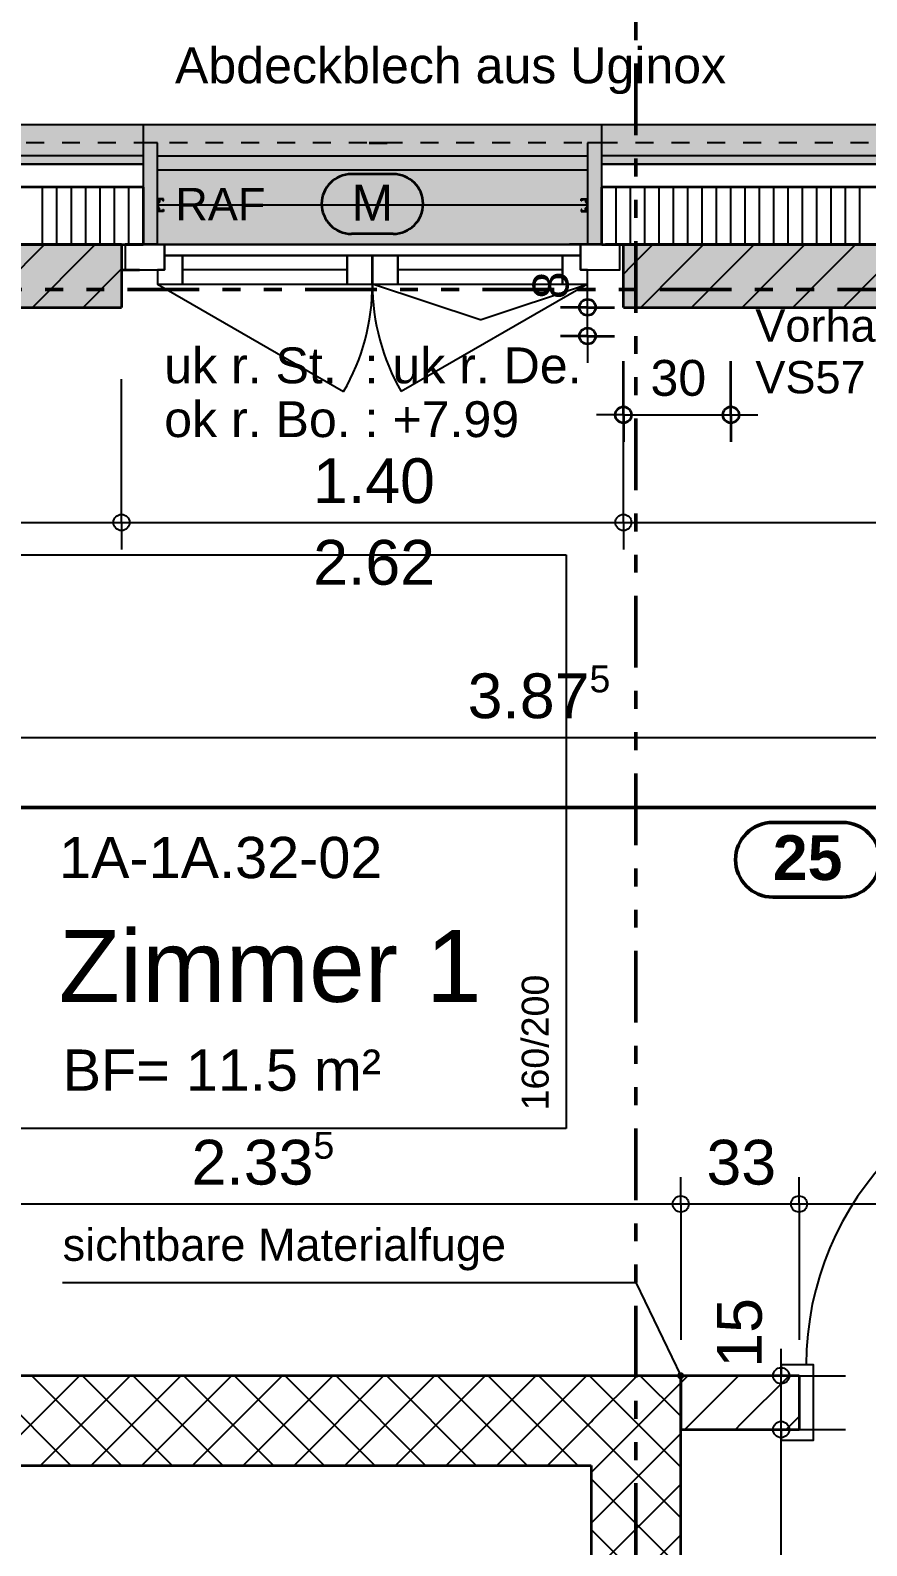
# Model space of a CAD drawing. Header units: centimetres. Extents: x 0.3 to 84.3, y 0.3 to 59.7.
# Drawn here: x 49.13 to 53.79, y 41.04 to 49.5 of the extents above; entities that cross this region are included whole.
import ezdxf

# ---------------------------------------------------------------- set-up
doc = ezdxf.new("R2010")
doc.units = ezdxf.units.CM
for name, pattern in [('AUSGEZOGEN', [0]), ('LINIE_17', [0.05, 0, -0.05]), ('LINIE_23', [0.79, 0.4, -0.13, 0, -0.13, 0, -0.13]), ('PHANTOM', [63.5, 31.75, -6.35, 6.35, -6.35, 6.35, -6.35]), ('PUNKT', [6.35, 0, -6.35]), ('RAND', [44.45, 12.7, -6.35, 12.7, -6.35, 0, -6.35]), ('STRICHPUNKT', [25.4, 12.7, -6.35, 0, -6.35]), ('VERDECKT', [9.525, 6.35, -3.175])]:
    doc.linetypes.add(name, pattern=pattern)
for name, color, linetype, lineweight in [('Allgemein', 7, 'AUSGEZOGEN', 35), ('Bauachsen grob', 7, 'RAND', 25), ('Daemmung', 7, 'AUSGEZOGEN', 35), ('Fenster', 7, 'AUSGEZOGEN', 35), ('Fuellflaeche tragende Wände MW', 7, 'AUSGEZOGEN', 25), ('Holz Fassadenverkleidung', 7, 'AUSGEZOGEN', 35), ('Holzgelaender', 7, 'AUSGEZOGEN', 50), ('Konstruktion oben', 7, 'VERDECKT', 25), ('Oeffnungsrichtung Fenster', 7, 'AUSGEZOGEN', 25), ('Raumbezeichnung', 7, 'AUSGEZOGEN', 35), ('Rolladen', 7, 'AUSGEZOGEN', 25), ('Schnittbegrenzung', 7, 'AUSGEZOGEN', 25), ('Spengler', 7, 'AUSGEZOGEN', 35), ('Text Koten', 7, 'AUSGEZOGEN', 50), ('Text Werkplan Ausfuehrung', 7, 'AUSGEZOGEN', 50), ('Tuerzarge', 7, 'AUSGEZOGEN', 25), ('Unterkonstruktion', 7, 'AUSGEZOGEN', 35), ('Vorhangbrett', 7, 'AUSGEZOGEN', 25), ('Wand Beton bewehrt', 7, 'AUSGEZOGEN', 35), ('Wand Mauerwerk tragend', 7, 'AUSGEZOGEN', 35), ('Werkplan- Ausfuehrungsmasse', 7, 'AUSGEZOGEN', 25)]:
    doc.layers.add(name, color=color, linetype=linetype, lineweight=lineweight)
doc.layers.add('Elektro Text', color=7, linetype='AUSGEZOGEN', lineweight=35, true_color=0x656565)
doc.layers.add('Moebel', color=7, linetype='AUSGEZOGEN', lineweight=25, true_color=0xababab)
doc.styles.add('ARIAL', font='ARIAL.TTF')

msp = doc.modelspace()

# ---------------------------------------------------------------- hatches: boundary and pattern name
at = {"layer": 'Allgemein', "linetype": 'AUSGEZOGEN', "lineweight": 25}
for points in [[(49.756, 48.6197), (49.756, 48.2997), (49.836, 48.2997), (49.836, 48.6197), (49.836, 48.6997), (49.836, 48.7477), (49.836, 48.7957), (49.836, 48.8677), (49.756, 48.8677), (49.756, 48.7957), (49.756, 48.7477), (49.756, 48.6997)], [(52.236, 48.6197), (52.236, 48.2997), (52.316, 48.2997), (52.316, 48.6197), (52.316, 48.6997), (52.316, 48.7477), (52.316, 48.7957), (52.316, 48.8677), (52.236, 48.8677), (52.236, 48.7957), (52.236, 48.7477), (52.236, 48.6997)]]:
    msp.add_hatch(color=32, dxfattribs=at).paths.add_polyline_path(points)
h = msp.add_hatch(color=32, dxfattribs=at)
h.paths.add_polyline_path([(52.316, 48.7477), (58.356, 48.7477), (58.356, 48.7957), (52.316, 48.7957)])
h.paths.add_polyline_path([(48.086, 48.7477), (49.756, 48.7477), (49.756, 48.7957), (48.086, 48.7957)])
h.paths.add_polyline_path([(60.916, 48.7477), (63.932, 48.7477), (63.932, 48.7957), (60.916, 48.7957)])
at = {"layer": 'Fuellflaeche tragende Wände MW', "linetype": 'AUSGEZOGEN', "lineweight": 25}
for points in [[(48.086, 48.2997), (48.086, 47.9497), (49.636, 47.9497), (49.636, 48.2997)], [(52.436, 48.2997), (52.436, 47.9497), (58.236, 47.9497), (58.236, 48.2997)]]:
    msp.add_hatch(color=254, dxfattribs=at).paths.add_polyline_path(points)
at = {"layer": 'Holzgelaender', "linetype": 'AUSGEZOGEN', "lineweight": 25, "true_color": 0xf1f1f1}
msp.add_hatch(color=7, dxfattribs=at).paths.add_polyline_path([(49.836, 48.7157), (52.236, 48.7157), (52.236, 48.7957), (49.836, 48.7957)])
at = {"layer": 'Spengler', "linetype": 'AUSGEZOGEN', "lineweight": 25, "true_color": 0xfafafa}
for points in [[(49.756, 48.9677), (45.916, 48.9677), (45.916, 48.7957), (49.756, 48.7957)], [(49.756, 48.9677), (49.756, 48.8677), (49.836, 48.8677), (49.836, 48.2997), (52.236, 48.2997), (52.236, 48.8677), (52.316, 48.8677), (52.316, 48.9677)], [(58.356, 48.9677), (52.316, 48.9677), (52.316, 48.7957), (58.356, 48.7957)]]:
    msp.add_hatch(color=7, dxfattribs=at).paths.add_polyline_path(points)
at = {"layer": 'Text Werkplan Ausfuehrung', "linetype": 'AUSGEZOGEN', "lineweight": 25}
for points in [[(52.7572, 42.0046), (52.7437, 41.9981), (52.7411, 41.9909)], [(52.7572, 42.0046), (52.7411, 41.9909), (52.7644, 42.0021)], [(52.7644, 42.0021), (52.7411, 41.9909), (52.7425, 41.9832)], [(52.7644, 42.0021), (52.7425, 41.9832), (52.7695, 41.9962)], [(52.7695, 41.9962), (52.7425, 41.9832), (52.7476, 41.9774)], [(52.7437, 41.9981), (52.7572, 42.0046), (52.7495, 42.0033)], [(52.7695, 41.9962), (52.7476, 41.9774), (52.7709, 41.9886)], [(52.7709, 41.9886), (52.7476, 41.9774), (52.7548, 41.9749)], [(52.7709, 41.9886), (52.7548, 41.9749), (52.7683, 41.9814)], [(52.7683, 41.9814), (52.7548, 41.9749), (52.7625, 41.9762)]]:
    msp.add_hatch(color=7, dxfattribs=at).paths.add_polyline_path(points)

# ---------------------------------------------------------------- linework, layer by layer
at = {"layer": 'Allgemein', "color": 7, "linetype": 'AUSGEZOGEN', "lineweight": 25}
for p, q in [((49.836, 48.8677), (49.756, 48.8677)), ((49.756, 48.8677), (49.756, 48.7957)), ((49.836, 48.7957), (49.836, 48.8677)), ((52.316, 48.8677), (52.236, 48.8677)), ((52.236, 48.8677), (52.236, 48.7957)), ((52.316, 48.7957), (52.316, 48.8677)), ((49.756, 48.7957), (48.086, 48.7957)), ((49.836, 48.7477), (49.836, 48.7957)), ((52.236, 48.7957), (52.236, 48.7477)), ((58.356, 48.7957), (52.316, 48.7957)), ((48.086, 48.7477), (49.756, 48.7477)), ((49.756, 48.7477), (49.756, 48.6997)), ((49.756, 48.6997), (49.756, 48.6197)), ((49.836, 48.6997), (49.836, 48.7477)), ((49.836, 48.6197), (49.836, 48.6997)), ((52.236, 48.7477), (52.236, 48.6997)), ((52.236, 48.6997), (52.236, 48.6197)), ((52.316, 48.6997), (52.316, 48.7477)), ((52.316, 48.7477), (58.356, 48.7477)), ((52.316, 48.6197), (52.316, 48.6997)), ((49.756, 48.6197), (49.756, 48.2997)), ((49.836, 48.2997), (49.836, 48.6197)), ((52.236, 48.6197), (52.236, 48.2997)), ((52.316, 48.2997), (52.316, 48.6197)), ((49.756, 48.2997), (49.836, 48.2997)), ((52.236, 48.2997), (52.316, 48.2997))]:
    msp.add_line(p, q, dxfattribs=at)
at = {"layer": 'Bauachsen grob', "color": 32, "linetype": 'LINIE_23', "lineweight": 50, "true_color": 0xc36e14}
for p, q in [((52.506, 1.3897), (52.506, 58.1)), ((22.94, 48.0497), (73.132, 48.0497))]:
    msp.add_line(p, q, dxfattribs=at)
at = {"layer": 'Daemmung', "color": 7, "linetype": 'AUSGEZOGEN', "lineweight": 35}
for p, q in [((49.756, 48.6197), (48.086, 48.6197)), ((49.756, 48.6197), (49.756, 48.2997)), ((52.316, 48.2997), (52.316, 48.6197)), ((58.356, 48.6197), (52.316, 48.6197)), ((48.086, 48.2997), (49.636, 48.2997)), ((49.636, 48.2997), (49.756, 48.2997)), ((52.316, 48.2997), (52.436, 48.2997)), ((52.436, 48.2997), (58.236, 48.2997))]:
    msp.add_line(p, q, dxfattribs=at)
at = {"layer": 'Daemmung', "color": 7, "linetype": 'AUSGEZOGEN', "lineweight": 25}
for points in [[(49.196, 48.2997), (49.196, 48.2997), (49.196, 48.2997), (49.196, 48.2997), (49.196, 48.2997), (49.196, 48.6197), (49.196, 48.6197)], [(49.276, 48.2997), (49.276, 48.2997), (49.276, 48.2997), (49.276, 48.2997), (49.276, 48.2997), (49.276, 48.6197), (49.276, 48.6197)], [(49.356, 48.2997), (49.356, 48.2997), (49.356, 48.2997), (49.356, 48.2997), (49.356, 48.2997), (49.356, 48.6197), (49.356, 48.6197)], [(49.436, 48.2997), (49.436, 48.2997), (49.436, 48.2997), (49.436, 48.2997), (49.436, 48.2997), (49.436, 48.6197), (49.436, 48.6197)], [(49.436, 48.2997), (49.436, 48.2997), (49.436, 48.2997), (49.436, 48.2997), (49.436, 48.2997), (49.436, 48.6197), (49.436, 48.6197)], [(49.516, 48.2997), (49.516, 48.2997), (49.516, 48.2997), (49.516, 48.2997), (49.516, 48.2997), (49.516, 48.6197), (49.516, 48.6197)], [(49.596, 48.2997), (49.596, 48.2997), (49.596, 48.2997), (49.596, 48.2997), (49.596, 48.2997), (49.596, 48.6197), (49.596, 48.6197)], [(49.676, 48.2997), (49.676, 48.2997), (49.676, 48.2997), (49.676, 48.2997), (49.676, 48.2997), (49.676, 48.6197), (49.676, 48.6197)], [(49.756, 48.2997), (49.756, 48.2997), (49.756, 48.2997), (49.756, 48.2997), (49.756, 48.6197)], [(49.756, 48.2997), (49.756, 48.2997), (49.756, 48.2997), (49.756, 48.2997), (49.756, 48.6197)], [(52.316, 48.2997), (52.316, 48.2997), (52.316, 48.2997), (52.316, 48.6197), (52.316, 48.6197)], [(52.396, 48.2997), (52.396, 48.2997), (52.396, 48.2997), (52.396, 48.6197), (52.396, 48.6197)], [(52.476, 48.2997), (52.476, 48.2997), (52.476, 48.2997), (52.476, 48.6197), (52.476, 48.6197)], [(52.556, 48.2997), (52.556, 48.2997), (52.556, 48.2997), (52.556, 48.6197), (52.556, 48.6197)], [(52.636, 48.2997), (52.636, 48.2997), (52.636, 48.2997), (52.636, 48.6197), (52.636, 48.6197)], [(52.636, 48.2997), (52.636, 48.2997), (52.636, 48.2997), (52.636, 48.6197), (52.636, 48.6197)], [(52.716, 48.2997), (52.716, 48.2997), (52.716, 48.2997), (52.716, 48.6197), (52.716, 48.6197)], [(52.796, 48.2997), (52.796, 48.2997), (52.796, 48.2997), (52.796, 48.6197), (52.796, 48.6197)], [(52.876, 48.2997), (52.876, 48.2997), (52.876, 48.2997), (52.876, 48.6197), (52.876, 48.6197)], [(52.956, 48.2997), (52.956, 48.2997), (52.956, 48.2997), (52.956, 48.6197), (52.956, 48.6197)], [(52.956, 48.2997), (52.956, 48.2997), (52.956, 48.2997), (52.956, 48.6197), (52.956, 48.6197)], [(53.036, 48.2997), (53.036, 48.2997), (53.036, 48.2997), (53.036, 48.6197), (53.036, 48.6197)], [(53.116, 48.2997), (53.116, 48.2997), (53.116, 48.2997), (53.116, 48.6197), (53.116, 48.6197)], [(53.196, 48.2997), (53.196, 48.2997), (53.196, 48.2997), (53.196, 48.6197), (53.196, 48.6197)], [(53.276, 48.2997), (53.276, 48.2997), (53.276, 48.2997), (53.276, 48.6197), (53.276, 48.6197)], [(53.276, 48.2997), (53.276, 48.2997), (53.276, 48.2997), (53.276, 48.6197), (53.276, 48.6197)], [(53.356, 48.2997), (53.356, 48.2997), (53.356, 48.2997), (53.356, 48.6197), (53.356, 48.6197)], [(53.436, 48.2997), (53.436, 48.2997), (53.436, 48.2997), (53.436, 48.6197), (53.436, 48.6197)], [(53.516, 48.2997), (53.516, 48.2997), (53.516, 48.2997), (53.516, 48.6197), (53.516, 48.6197)], [(53.596, 48.2997), (53.596, 48.2997), (53.596, 48.2997), (53.596, 48.6197), (53.596, 48.6197)], [(53.596, 48.2997), (53.596, 48.2997), (53.596, 48.2997), (53.596, 48.6197), (53.596, 48.6197)], [(53.676, 48.2997), (53.676, 48.2997), (53.676, 48.2997), (53.676, 48.6197), (53.676, 48.6197)], [(53.756, 48.2997), (53.756, 48.2997), (53.756, 48.2997), (53.756, 48.6197), (53.756, 48.6197)]]:
    msp.add_lwpolyline(points, dxfattribs=at)
at = {"layer": 'Elektro Text', "color": 40, "linetype": 'AUSGEZOGEN', "lineweight": 35}
for p, q in [((51.1521, 48.6931), (50.9193, 48.6931)), ((51.1521, 48.3597), (50.9193, 48.3597))]:
    msp.add_line(p, q, dxfattribs=at)
for centre, start, end in [((50.9193, 48.5264), 90, 270), ((51.1521, 48.5264), 270, 90)]:
    msp.add_arc(centre, 0.1667, start, end, dxfattribs=at)
at = {"layer": 'Fenster', "color": 7, "linetype": 'AUSGEZOGEN', "lineweight": 25}
for p, q in [((50.895, 48.1597), (49.976, 48.1597)), ((52.096, 48.1597), (51.177, 48.1597))]:
    msp.add_line(p, q, dxfattribs=at)
for points in [[(52.316, 48.2997), (52.316, 48.9677), (49.756, 48.9677), (49.756, 48.2997), (52.316, 48.2997)], [(49.876, 48.2997), (49.656, 48.2997), (49.656, 48.1597), (49.876, 48.1597), (49.876, 48.2997)], [(49.876, 48.2397), (51.035, 48.2397), (51.035, 48.1597), (51.037, 48.1597), (51.037, 48.2397), (52.196, 48.2397), (52.196, 48.2997), (49.876, 48.2997), (49.876, 48.2397)], [(52.416, 48.2997), (52.196, 48.2997), (52.196, 48.1597), (52.416, 48.1597), (52.416, 48.2997)], [(49.976, 48.2397), (49.876, 48.2397), (49.876, 48.1597), (49.836, 48.1597), (49.836, 48.0797), (49.976, 48.0797), (49.976, 48.2397)], [(50.895, 48.2397), (49.976, 48.2397), (49.976, 48.0797), (50.895, 48.0797), (50.895, 48.2397)], [(51.035, 48.1597), (51.035, 48.2397), (50.895, 48.2397), (50.895, 48.0797), (51.035, 48.0797), (51.035, 48.1597)], [(51.177, 48.2397), (51.037, 48.2397), (51.037, 48.1597), (51.037, 48.0797), (51.177, 48.0797), (51.177, 48.2397)], [(52.096, 48.2397), (51.177, 48.2397), (51.177, 48.0797), (52.096, 48.0797), (52.096, 48.2397)], [(52.236, 48.1597), (52.196, 48.1597), (52.196, 48.2397), (52.096, 48.2397), (52.096, 48.0797), (52.236, 48.0797), (52.236, 48.1597)]]:
    msp.add_lwpolyline(points, dxfattribs=at)
at = {"layer": 'Holz Fassadenverkleidung', "color": 7, "linetype": 'LINIE_17', "lineweight": 25}
msp.add_line((64.004, 48.8677), (31.668, 48.8677), dxfattribs=at)
at = {"layer": 'Holzgelaender', "color": 7, "linetype": 'AUSGEZOGEN', "lineweight": 25}
for p, q in [((49.836, 48.7957), (52.236, 48.7957)), ((49.836, 48.7157), (49.836, 48.7957)), ((52.236, 48.7957), (52.236, 48.7157)), ((52.236, 48.7157), (49.836, 48.7157))]:
    msp.add_line(p, q, dxfattribs=at)
at = {"layer": 'Konstruktion oben', "color": 7, "linetype": 'PUNKT', "lineweight": 35}
msp.add_line((31.668, 48.8677), (64.004, 48.8677), dxfattribs=at)
at = {"layer": 'Moebel', "color": 253, "linetype": 'AUSGEZOGEN', "lineweight": 25, "true_color": 0xababab}
for p, q in [((48.116, 46.5697), (52.116, 46.5697)), ((52.116, 46.5697), (52.116, 43.3697)), ((52.116, 43.3697), (48.116, 43.3697))]:
    msp.add_line(p, q, dxfattribs=at)
at = {"layer": 'Oeffnungsrichtung Fenster', "color": 7, "linetype": 'AUSGEZOGEN', "lineweight": 25}
for p, q in [((49.836, 48.0797), (50.8752, 47.4797)), ((51.6365, 47.8797), (51.037, 48.0797)), ((52.236, 48.0797), (51.1968, 47.4797)), ((51.6365, 47.8797), (52.236, 48.0797))]:
    msp.add_line(p, q, dxfattribs=at)
for centre, start, end in [((49.836, 48.0797), 330, 0), ((52.236, 48.0797), 180, 210)]:
    msp.add_arc(centre, 1.2, start, end, dxfattribs=at)
at = {"layer": 'Rolladen', "color": 7, "linetype": 'AUSGEZOGEN', "lineweight": 25}
for p, q in [((49.843, 48.5377), (49.836, 48.5307)), ((49.836, 48.5087), (49.836, 48.5307)), ((49.836, 48.5147), (49.836, 48.5247)), ((49.837, 48.5517), (49.837, 48.5557)), ((49.871, 48.5557), (49.837, 48.5557)), ((49.843, 48.5517), (49.837, 48.5517)), ((49.847, 48.5361), (49.84, 48.5291)), ((49.84, 48.5291), (49.84, 48.5104)), ((49.843, 48.5517), (49.843, 48.5377)), ((49.847, 48.5517), (49.847, 48.5361)), ((49.867, 48.5517), (49.847, 48.5517)), ((49.867, 48.5517), (49.867, 48.5437)), ((49.867, 48.5437), (49.871, 48.5437)), ((49.871, 48.5437), (49.871, 48.5557)), ((52.201, 48.5437), (52.201, 48.5557)), ((52.201, 48.5557), (52.235, 48.5557)), ((52.205, 48.5437), (52.201, 48.5437)), ((52.205, 48.5517), (52.225, 48.5517)), ((52.205, 48.5517), (52.205, 48.5437)), ((52.225, 48.5517), (52.225, 48.5361)), ((52.225, 48.5361), (52.232, 48.5291)), ((52.229, 48.5517), (52.235, 48.5517)), ((52.229, 48.5517), (52.229, 48.5377)), ((52.229, 48.5377), (52.236, 48.5307)), ((52.232, 48.5291), (52.232, 48.5104)), ((52.235, 48.5517), (52.235, 48.5557)), ((52.236, 48.5087), (52.236, 48.5307)), ((52.236, 48.5147), (52.236, 48.5247)), ((49.836, 48.5137), (49.836, 48.5147)), ((49.843, 48.5017), (49.836, 48.5087)), ((49.843, 48.4877), (49.837, 48.4877)), ((49.837, 48.4837), (49.837, 48.4877)), ((49.871, 48.4837), (49.837, 48.4837)), ((49.847, 48.5034), (49.84, 48.5104)), ((49.843, 48.4877), (49.843, 48.5017)), ((49.847, 48.4877), (49.847, 48.5034)), ((49.867, 48.4877), (49.847, 48.4877)), ((49.867, 48.4957), (49.871, 48.4957)), ((49.867, 48.4877), (49.867, 48.4957)), ((49.871, 48.4957), (49.871, 48.4837)), ((52.201, 48.4957), (52.201, 48.4837)), ((52.205, 48.4957), (52.201, 48.4957)), ((52.201, 48.4837), (52.235, 48.4837)), ((52.205, 48.4877), (52.205, 48.4957)), ((52.205, 48.4877), (52.225, 48.4877)), ((52.225, 48.5034), (52.232, 48.5104)), ((52.225, 48.4877), (52.225, 48.5034)), ((52.229, 48.5017), (52.236, 48.5087)), ((52.229, 48.4877), (52.229, 48.5017)), ((52.229, 48.4877), (52.235, 48.4877)), ((52.235, 48.4837), (52.235, 48.4877)), ((52.236, 48.5137), (52.236, 48.5147))]:
    msp.add_line(p, q, dxfattribs=at)
at = {"layer": 'Rolladen', "color": 7, "linetype": 'PHANTOM', "lineweight": 25}
msp.add_line((52.236, 48.5197), (49.836, 48.5197), dxfattribs=at)
at = {"layer": 'Schnittbegrenzung', "color": 14, "linetype": 'STRICHPUNKT', "lineweight": 50, "true_color": 0xb20000}
msp.add_line((22.58, 45.1597), (73.436, 45.1597), dxfattribs=at)
at = {"layer": 'Spengler', "color": 7, "linetype": 'AUSGEZOGEN', "lineweight": 25}
for p, q in [((49.756, 48.9677), (45.916, 48.9677)), ((58.356, 48.9677), (52.316, 48.9677))]:
    msp.add_line(p, q, dxfattribs=at)
at = {"layer": 'Text Werkplan Ausfuehrung', "color": 240, "linetype": 'AUSGEZOGEN', "lineweight": 50}
for p, q in [((53.6584, 45.0764), (53.2699, 45.0764)), ((53.6584, 44.6597), (53.2699, 44.6597))]:
    msp.add_line(p, q, dxfattribs=at)
at = {"layer": 'Text Werkplan Ausfuehrung', "color": 7, "linetype": 'AUSGEZOGEN', "lineweight": 25}
for p, q in [((49.3075, 42.5105), (52.506, 42.5105)), ((52.506, 42.5105), (52.756, 41.9897)), ((52.7425, 41.9832), (52.7425, 41.9832)), ((52.7495, 42.0033), (52.7495, 42.0033)), ((52.7625, 41.9762), (52.7625, 41.9762)), ((52.7695, 41.9962), (52.7695, 41.9962))]:
    msp.add_line(p, q, dxfattribs=at)
msp.add_circle((52.756, 41.9897), 0.015, dxfattribs=at)
at = {"layer": 'Text Werkplan Ausfuehrung', "color": 240, "linetype": 'AUSGEZOGEN', "lineweight": 50}
for centre, start, end in [((53.2699, 44.8681), 90, 270), ((53.6584, 44.8681), 270, 90)]:
    msp.add_arc(centre, 0.2083, start, end, dxfattribs=at)
at = {"layer": 'Tuerzarge', "color": 7, "linetype": 'AUSGEZOGEN', "lineweight": 25}
msp.add_lwpolyline([(53.496, 41.8397), (53.496, 42.0497), (53.316, 42.0497), (53.316, 41.9897), (53.416, 41.9897), (53.416, 41.6897), (53.316, 41.6897), (53.316, 41.6297), (53.496, 41.6297), (53.496, 41.8397)], dxfattribs=at)
msp.add_arc((55.136, 42.0497), 1.68, 90, 180, dxfattribs=at)
at = {"layer": 'Unterkonstruktion', "color": 7, "linetype": 'AUSGEZOGEN', "lineweight": 25}
for p, q in [((49.756, 48.7477), (48.086, 48.7477)), ((49.756, 48.7477), (49.756, 48.6997)), ((49.756, 48.6997), (49.756, 48.6197)), ((52.316, 48.6997), (52.316, 48.7477)), ((58.356, 48.7477), (52.316, 48.7477)), ((52.316, 48.6197), (52.316, 48.6997)), ((48.086, 48.6197), (49.756, 48.6197)), ((52.316, 48.6197), (58.356, 48.6197))]:
    msp.add_line(p, q, dxfattribs=at)
at = {"layer": 'Vorhangbrett', "color": 191, "linetype": 'AUSGEZOGEN', "lineweight": 25, "true_color": 0xbe96ea}
for p, q in [((52.236, 47.9497), (52.236, 48.0997)), ((52.236, 47.7897), (52.236, 47.9497)), ((52.236, 47.7897), (52.236, 47.6397)), ((52.436, 47.3497), (52.286, 47.3497)), ((52.436, 47.3497), (53.036, 47.3497)), ((53.036, 47.3497), (53.186, 47.3497))]:
    msp.add_line(p, q, dxfattribs=at)
at = {"layer": 'Vorhangbrett', "color": 191, "linetype": 'AUSGEZOGEN', "lineweight": 35, "true_color": 0xbe96ea}
for p, q in [((52.236, 47.9497), (52.086, 47.9497)), ((52.236, 47.9497), (52.386, 47.9497)), ((52.236, 47.7897), (52.086, 47.7897)), ((52.236, 47.7897), (52.386, 47.7897)), ((52.436, 47.3497), (52.436, 47.6497)), ((53.036, 47.3497), (53.036, 47.6497)), ((52.436, 47.3497), (52.436, 47.4997)), ((53.036, 47.3497), (53.036, 47.4997)), ((52.436, 47.3497), (52.436, 47.1997)), ((53.036, 47.3497), (53.036, 47.1997))]:
    msp.add_line(p, q, dxfattribs=at)
at = {"layer": 'Vorhangbrett', "color": 191, "linetype": 'PUNKT', "lineweight": 25, "true_color": 0xbe96ea}
msp.add_line((48.086, 47.7897), (53.036, 47.7897), dxfattribs=at)
at = {"layer": 'Vorhangbrett', "color": 191, "linetype": 'AUSGEZOGEN', "lineweight": 35, "true_color": 0xbe96ea}
for centre in [(52.236, 47.9497), (52.236, 47.7897), (52.436, 47.3497), (53.036, 47.3497)]:
    msp.add_circle(centre, 0.045, dxfattribs=at)
at = {"layer": 'Wand Beton bewehrt', "color": 7, "linetype": 'AUSGEZOGEN', "lineweight": 35}
for p, q in [((52.256, 41.9897), (48.086, 41.9897)), ((52.756, 41.9897), (52.256, 41.9897)), ((52.756, 41.6897), (52.756, 41.9897)), ((52.756, 38.8897), (52.756, 41.6897)), ((43.416, 41.4897), (52.256, 41.4897)), ((52.256, 41.4897), (52.256, 38.8897))]:
    msp.add_line(p, q, dxfattribs=at)
at = {"layer": 'Wand Beton bewehrt', "color": 7, "linetype": 'AUSGEZOGEN', "lineweight": 25}
for p, q in [((49.3528, 41.4897), (48.8528, 41.9897)), ((48.9014, 41.4897), (49.4014, 41.9897)), ((49.6356, 41.4897), (49.1356, 41.9897)), ((49.1842, 41.4897), (49.6842, 41.9897)), ((49.9185, 41.4897), (49.4185, 41.9897)), ((49.467, 41.4897), (49.967, 41.9897)), ((50.2013, 41.4897), (49.7013, 41.9897)), ((49.7499, 41.4897), (50.2499, 41.9897)), ((50.4842, 41.4897), (49.9842, 41.9897)), ((50.0327, 41.4897), (50.5327, 41.9897)), ((50.767, 41.4897), (50.267, 41.9897)), ((50.3156, 41.4897), (50.8156, 41.9897)), ((51.0498, 41.4897), (50.5498, 41.9897)), ((50.5984, 41.4897), (51.0984, 41.9897)), ((51.3327, 41.4897), (50.8327, 41.9897)), ((50.8813, 41.4897), (51.3813, 41.9897)), ((51.6155, 41.4897), (51.1155, 41.9897)), ((51.1641, 41.4897), (51.6641, 41.9897)), ((51.8984, 41.4897), (51.3984, 41.9897)), ((51.4469, 41.4897), (51.9469, 41.9897)), ((52.1812, 41.4897), (51.6812, 41.9897)), ((51.7298, 41.4897), (52.2298, 41.9897)), ((52.256, 41.6978), (51.9641, 41.9897)), ((52.256, 41.9806), (52.2469, 41.9897)), ((52.5297, 41.9897), (52.756, 41.7635)), ((52.0126, 41.4897), (52.256, 41.7331))]:
    msp.add_line(p, q, dxfattribs=at)
for points in [[(52.256, 41.7331), (52.2678, 41.7449), (52.2678, 41.7449), (52.5126, 41.9897)], [(52.256, 41.9806), (52.2565, 41.9802), (52.2565, 41.9802), (52.756, 41.4806)], [(52.256, 41.4503), (52.2809, 41.4751), (52.2809, 41.4751), (52.756, 41.9503)], [(52.256, 41.6978), (52.2708, 41.683), (52.2708, 41.683), (52.756, 41.1978)], [(52.256, 41.1674), (52.2939, 41.2054), (52.2939, 41.2054), (52.756, 41.6674)], [(52.256, 41.415), (52.2852, 41.3858), (52.2852, 41.3858), (52.756, 40.915)], [(52.256, 40.8846), (52.307, 40.9356), (52.307, 40.9356), (52.756, 41.3846)], [(52.256, 41.1321), (52.2996, 41.0885), (52.2996, 41.0885), (52.756, 40.6321)], [(52.256, 40.6017), (52.32, 40.6658), (52.32, 40.6658), (52.756, 41.1017)]]:
    msp.add_lwpolyline(points, dxfattribs=at)
at = {"layer": 'Wand Mauerwerk tragend', "color": 7, "linetype": 'AUSGEZOGEN', "lineweight": 35}
for p, q in [((49.636, 48.2997), (48.086, 48.2997)), ((49.636, 48.2997), (49.636, 48.1597)), ((52.436, 48.1597), (52.436, 48.2997)), ((58.236, 48.2997), (52.436, 48.2997)), ((49.636, 48.1597), (49.636, 47.9497)), ((52.436, 47.9497), (52.436, 48.1597)), ((48.086, 47.9497), (49.636, 47.9497)), ((52.436, 47.9497), (55.836, 47.9497)), ((53.416, 41.9897), (52.756, 41.9897)), ((52.756, 41.9897), (52.756, 41.6897)), ((53.416, 41.9897), (53.416, 41.6897)), ((52.756, 41.6897), (53.416, 41.6897))]:
    msp.add_line(p, q, dxfattribs=at)
at = {"layer": 'Wand Mauerwerk tragend', "color": 180, "linetype": 'PUNKT', "lineweight": 35}
for p, q in [((49.756, 48.2997), (49.636, 48.2997)), ((49.636, 48.2997), (49.636, 48.1597)), ((49.836, 48.2997), (49.756, 48.2997)), ((52.236, 48.2997), (49.836, 48.2997)), ((52.316, 48.2997), (52.236, 48.2997)), ((52.436, 48.2997), (52.316, 48.2997)), ((52.436, 48.1597), (52.436, 48.2997)), ((49.636, 48.1597), (52.436, 48.1597))]:
    msp.add_line(p, q, dxfattribs=at)
at = {"layer": 'Wand Mauerwerk tragend', "color": 7, "linetype": 'AUSGEZOGEN', "lineweight": 25}
for p, q in [((49.4217, 47.9497), (49.636, 48.1641)), ((52.756, 41.9503), (52.7955, 41.9897))]:
    msp.add_line(p, q, dxfattribs=at)
for points in [[(48.856, 47.9497), (49.1765, 48.2703), (49.1765, 48.2703), (49.206, 48.2997)], [(49.1388, 47.9497), (49.4519, 48.2628), (49.4519, 48.2628), (49.4888, 48.2997)], [(52.436, 48.1356), (52.4813, 48.1809), (52.4813, 48.1809), (52.6001, 48.2997)], [(52.5329, 47.9497), (52.5329, 47.9497), (52.7567, 48.1735), (52.7567, 48.1735), (52.8829, 48.2997)], [(52.8158, 47.9497), (52.8158, 47.9497), (53.0321, 48.1661), (53.0321, 48.1661), (53.1658, 48.2997)], [(53.0986, 47.9497), (53.0986, 47.9497), (53.3075, 48.1586), (53.3075, 48.1586), (53.4486, 48.2997)], [(53.3815, 47.9497), (53.3815, 47.9497), (53.5829, 48.1512), (53.5829, 48.1512), (53.7315, 48.2997)], [(53.6643, 47.9497), (53.6643, 47.9497), (53.8583, 48.1437), (53.8583, 48.1437), (54.0143, 48.2997)], [(52.7783, 41.6897), (52.7807, 41.6921), (52.7807, 41.6921), (53.0783, 41.9897)], [(53.0612, 41.6897), (53.0941, 41.7227), (53.0941, 41.7227), (53.3612, 41.9897)], [(53.344, 41.6897), (53.4075, 41.7532), (53.4075, 41.7532), (53.416, 41.7617)]]:
    msp.add_lwpolyline(points, dxfattribs=at)
at = {"layer": 'Werkplan- Ausfuehrungsmasse', "color": 7, "linetype": 'AUSGEZOGEN', "lineweight": 25}
for p, q in [((49.636, 46.7497), (49.636, 46.8997)), ((52.436, 46.7497), (52.436, 46.8997)), ((48.086, 46.7497), (49.636, 46.7497)), ((49.636, 46.7497), (49.636, 46.5997)), ((49.636, 46.7497), (52.436, 46.7497)), ((52.436, 46.7497), (52.436, 46.5997)), ((52.436, 46.7497), (55.836, 46.7497)), ((48.086, 45.5497), (55.836, 45.5497)), ((52.756, 42.9479), (52.756, 43.0979)), ((53.416, 42.9479), (53.416, 43.0979)), ((48.086, 42.9479), (52.756, 42.9479)), ((52.756, 42.9479), (52.756, 42.7979)), ((52.756, 42.9479), (53.416, 42.9479)), ((53.416, 42.9479), (53.416, 42.7979)), ((53.416, 42.9479), (55.176, 42.9479)), ((53.316, 41.9897), (53.316, 42.1397)), ((53.316, 41.9897), (53.166, 41.9897)), ((53.316, 41.9897), (53.466, 41.9897)), ((53.316, 41.9897), (53.676, 41.9897)), ((53.316, 41.6897), (53.316, 41.9897)), ((53.316, 41.6897), (53.166, 41.6897)), ((53.316, 41.6897), (53.466, 41.6897)), ((53.316, 41.6897), (53.676, 41.6897)), ((53.316, 38.8897), (53.316, 41.6897))]:
    msp.add_line(p, q, dxfattribs=at)
for points in [[(52.436, 46.7497), (52.436, 46.8122), (52.436, 46.8122), (52.436, 46.8122), (52.436, 46.8122), (52.436, 46.8122), (52.436, 46.8122), (52.436, 46.8122), (52.436, 46.8122), (52.436, 46.8122), (52.436, 46.8122), (52.436, 46.8122), (52.436, 46.8122), (52.436, 46.8224), (52.436, 46.8224), (52.436, 46.8227), (52.436, 46.8227), (52.436, 47.6424)], [(49.636, 46.7497), (49.636, 46.8122), (49.636, 46.8122), (49.636, 46.8122), (49.636, 46.8122), (49.636, 46.8122), (49.636, 46.8122), (49.636, 46.8122), (49.636, 46.8122), (49.636, 46.8122), (49.636, 46.8122), (49.636, 46.8122), (49.636, 46.8122), (49.636, 46.8122), (49.636, 46.8122), (49.636, 46.821), (49.636, 46.821), (49.636, 46.8213), (49.636, 46.8213), (49.636, 47.5497)], [(52.756, 42.9479), (52.756, 42.5832), (52.756, 42.5832), (52.756, 42.1897)], [(53.416, 42.9479), (53.416, 42.5698), (53.416, 42.5698), (53.416, 42.1897)]]:
    msp.add_lwpolyline(points, dxfattribs=at)
for centre in [(49.636, 46.7497), (52.436, 46.7497), (52.756, 42.9479), (53.416, 42.9479), (53.316, 41.9897), (53.316, 41.6897)]:
    msp.add_circle(centre, 0.045, dxfattribs=at)

# ---------------------------------------------------------------- texts
at = {"layer": 'Elektro Text', "color": 40, "linetype": 'AUSGEZOGEN', "lineweight": 35, "insert": (50.9193, 48.4331), "char_height": 0.2, "width": 0.1, "attachment_point": 7, "style": 'ARIAL'}
msp.add_mtext('M', dxfattribs=at)
at = {"layer": 'Moebel', "color": 253, "linetype": 'AUSGEZOGEN', "lineweight": 25, "true_color": 0xababab, "insert": (52.021, 43.4697), "char_height": 0.15, "width": 0.075, "attachment_point": 7, "rotation": 90, "style": 'ARIAL'}
msp.add_mtext('160/200', dxfattribs=at)
at = {"layer": 'Raumbezeichnung', "color": 7, "linetype": 'AUSGEZOGEN', "lineweight": 50, "char_height": 0.23, "width": 0.115, "attachment_point": 7, "style": 'ARIAL'}
for s, insert in [('1A-1A.32-02', (49.2875, 44.7624)), ('BF=\\~11.5\\~m²', (49.3075, 43.5765))]:
    msp.add_mtext(s, dxfattribs=dict(at, insert=insert))
at = {"layer": 'Raumbezeichnung', "color": 7, "linetype": 'AUSGEZOGEN', "lineweight": 35, "insert": (49.286, 44.0697), "char_height": 0.4, "width": 0.2, "attachment_point": 7, "style": 'ARIAL'}
msp.add_mtext('Zimmer\\~1', dxfattribs=at)
at = {"layer": 'Text Koten', "color": 7, "linetype": 'AUSGEZOGEN', "lineweight": 35, "char_height": 0.2, "width": 0.1, "attachment_point": 7, "style": 'ARIAL'}
for s, insert in [('uk\\~r.\\~St.\\~\\~:\\~uk\\~r.\\~De.', (49.8743, 47.5231)), ('ok\\~r.\\~Bo.\\~:\\~+7.99', (49.8743, 47.2231))]:
    msp.add_mtext(s, dxfattribs=dict(at, insert=insert))
at = {"layer": 'Text Werkplan Ausfuehrung', "color": 7, "linetype": 'AUSGEZOGEN', "lineweight": 35, "attachment_point": 7, "style": 'ARIAL'}
for s, insert, char_height, width in [('Abdeckblech\\~aus\\~Uginox', (49.9343, 49.1391), 0.2, 0.1), ('RAF', (49.936, 48.4357), 0.18, 0.09), ('sichtbare\\~Materialfuge', (49.3075, 42.5765), 0.18, 0.09)]:
    msp.add_mtext(s, dxfattribs=dict(at, insert=insert, char_height=char_height, width=width))
at = {"layer": 'Text Werkplan Ausfuehrung', "color": 240, "linetype": 'AUSGEZOGEN', "lineweight": 50, "insert": (53.2699, 44.7514), "char_height": 0.25, "width": 0.125, "attachment_point": 7, "style": 'ARIAL'}
msp.add_mtext('\\fArial|i0|b1|c0|p0;25', dxfattribs=at)
at = {"layer": 'Vorhangbrett', "color": 191, "linetype": 'AUSGEZOGEN', "lineweight": 35, "true_color": 0xbe96ea, "insert": (52.1326, 47.9947), "char_height": 0.2, "width": 0.1, "attachment_point": 7, "rotation": 90, "style": 'ARIAL'}
msp.add_mtext('8', dxfattribs=at)
at = {"layer": 'Vorhangbrett', "color": 191, "linetype": 'AUSGEZOGEN', "lineweight": 35, "true_color": 0xbe96ea, "attachment_point": 7, "style": 'ARIAL'}
for s, insert, char_height, width in [('Vorhangschiene', (53.1723, 47.7037), 0.18, 0.09), ('30', (52.5873, 47.4533), 0.2, 0.1), ('VS57\\~im\\~Weissp.', (53.1723, 47.4157), 0.18, 0.09)]:
    msp.add_mtext(s, dxfattribs=dict(at, insert=insert, char_height=char_height, width=width))
at = {"layer": 'Werkplan- Ausfuehrungsmasse', "color": 7, "linetype": 'AUSGEZOGEN', "lineweight": 50, "attachment_point": 7, "style": 'ARIAL'}
for s, insert, char_height, width in [('1.40', (50.7045, 46.854), 0.25, 0.125), ('2.62', (50.7053, 46.3987), 0.25, 0.125), ('3.87', (51.5671, 45.6542), 0.25, 0.125), ('5', (52.2468, 45.8), 0.15, 0.075), ('2.33', (50.0271, 43.0524), 0.25, 0.125), ('5', (50.7068, 43.1982), 0.15, 0.075), ('33', (52.8997, 43.0524), 0.25, 0.125)]:
    msp.add_mtext(s, dxfattribs=dict(at, insert=insert, char_height=char_height, width=width))
at = {"layer": 'Werkplan- Ausfuehrungsmasse', "color": 7, "linetype": 'AUSGEZOGEN', "lineweight": 50, "insert": (53.2117, 42.0347), "char_height": 0.25, "width": 0.125, "attachment_point": 7, "rotation": 90, "style": 'ARIAL'}
msp.add_mtext('15', dxfattribs=at)

doc.saveas('drawing.dxf')
